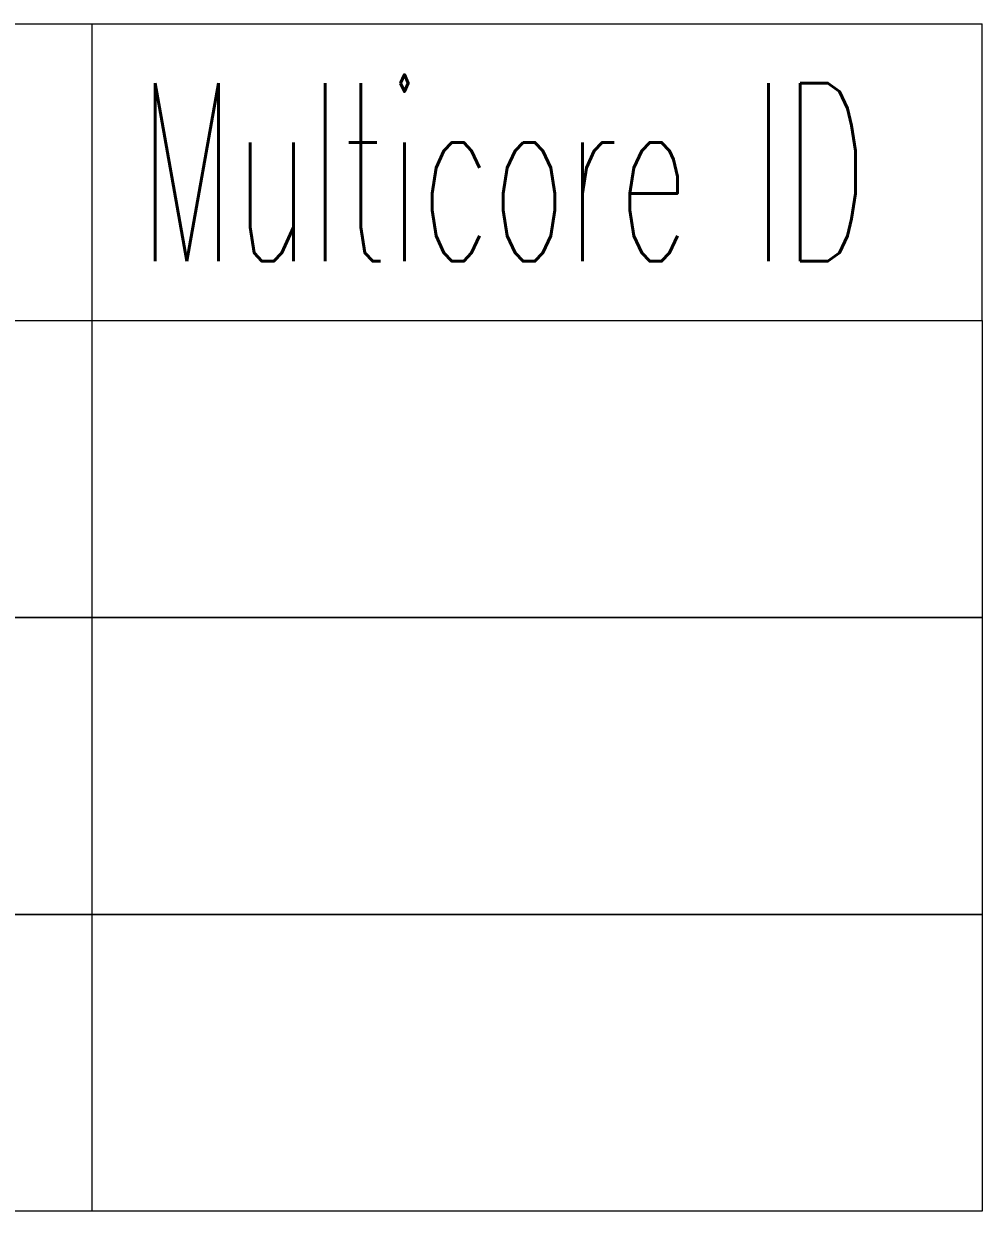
# Model space of a CAD drawing. Header units: inches. Extents: x 47316 to 59086, y 3141 to 11743.
# Drawn here: x 51570.79 to 51586.94, y 6320.93 to 6340.93 of the extents above; entities that cross this region are included whole.
import ezdxf

# ---------------------------------------------------------------- set-up
doc = ezdxf.new("R2010")
doc.units = ezdxf.units.IN
doc.header["$MEASUREMENT"] = 0
doc.styles.get("Standard").update_dxf_attribs({"font": ''})
doc.styles.get('Standard').set_extended_font_data('SimSun')

msp = doc.modelspace()

# ---------------------------------------------------------------- linework, layer by layer
at = {"color": 0, "linetype": 'Continuous', "lineweight": 15}
for p, q in [((51504.444, 6340.927), (51586.944, 6340.927)), ((51504.444, 6335.927), (51586.944, 6335.927))]:
    msp.add_line(p, q, dxfattribs=at)
at = {"color": 7, "linetype": 'Continuous', "lineweight": 15}
for p, q in [((51571.944, 6335.927), (51571.944, 6340.927)), ((51586.944, 6335.927), (51586.944, 6340.927))]:
    msp.add_line(p, q, dxfattribs=at)
at = {"color": 102, "linetype": 'Continuous', "lineweight": 15}
for p, q in [((51571.944, 6330.927), (51571.944, 6335.927)), ((51571.944, 6325.927), (51571.944, 6330.927)), ((51571.944, 6320.927), (51571.944, 6325.927))]:
    msp.add_line(p, q, dxfattribs=at)
at = {"color": 0, "linetype": 'Continuous', "lineweight": 15}
for points in [[(51504.444, 6330.927), (51504.444, 6335.927), (51586.944, 6335.927), (51586.944, 6330.927)], [(51504.444, 6325.927), (51504.444, 6330.927), (51586.944, 6330.927), (51586.944, 6325.927)], [(51504.444, 6320.927), (51504.444, 6325.927), (51586.944, 6325.927), (51586.944, 6320.927)]]:
    msp.add_lwpolyline(points, close=True, dxfattribs=at)

# ---------------------------------------------------------------- texts
at = {"color": 7, "linetype": 'Continuous', "lineweight": 15, "insert": (51572.74, 6339.927), "char_height": 3, "width": 14, "attachment_point": 1}
msp.add_mtext('\\Fromans.shx;\\W0.5185185185;\\T1.0000000000;\\o\\lMulticore ID', dxfattribs=at)

doc.saveas('drawing.dxf')
